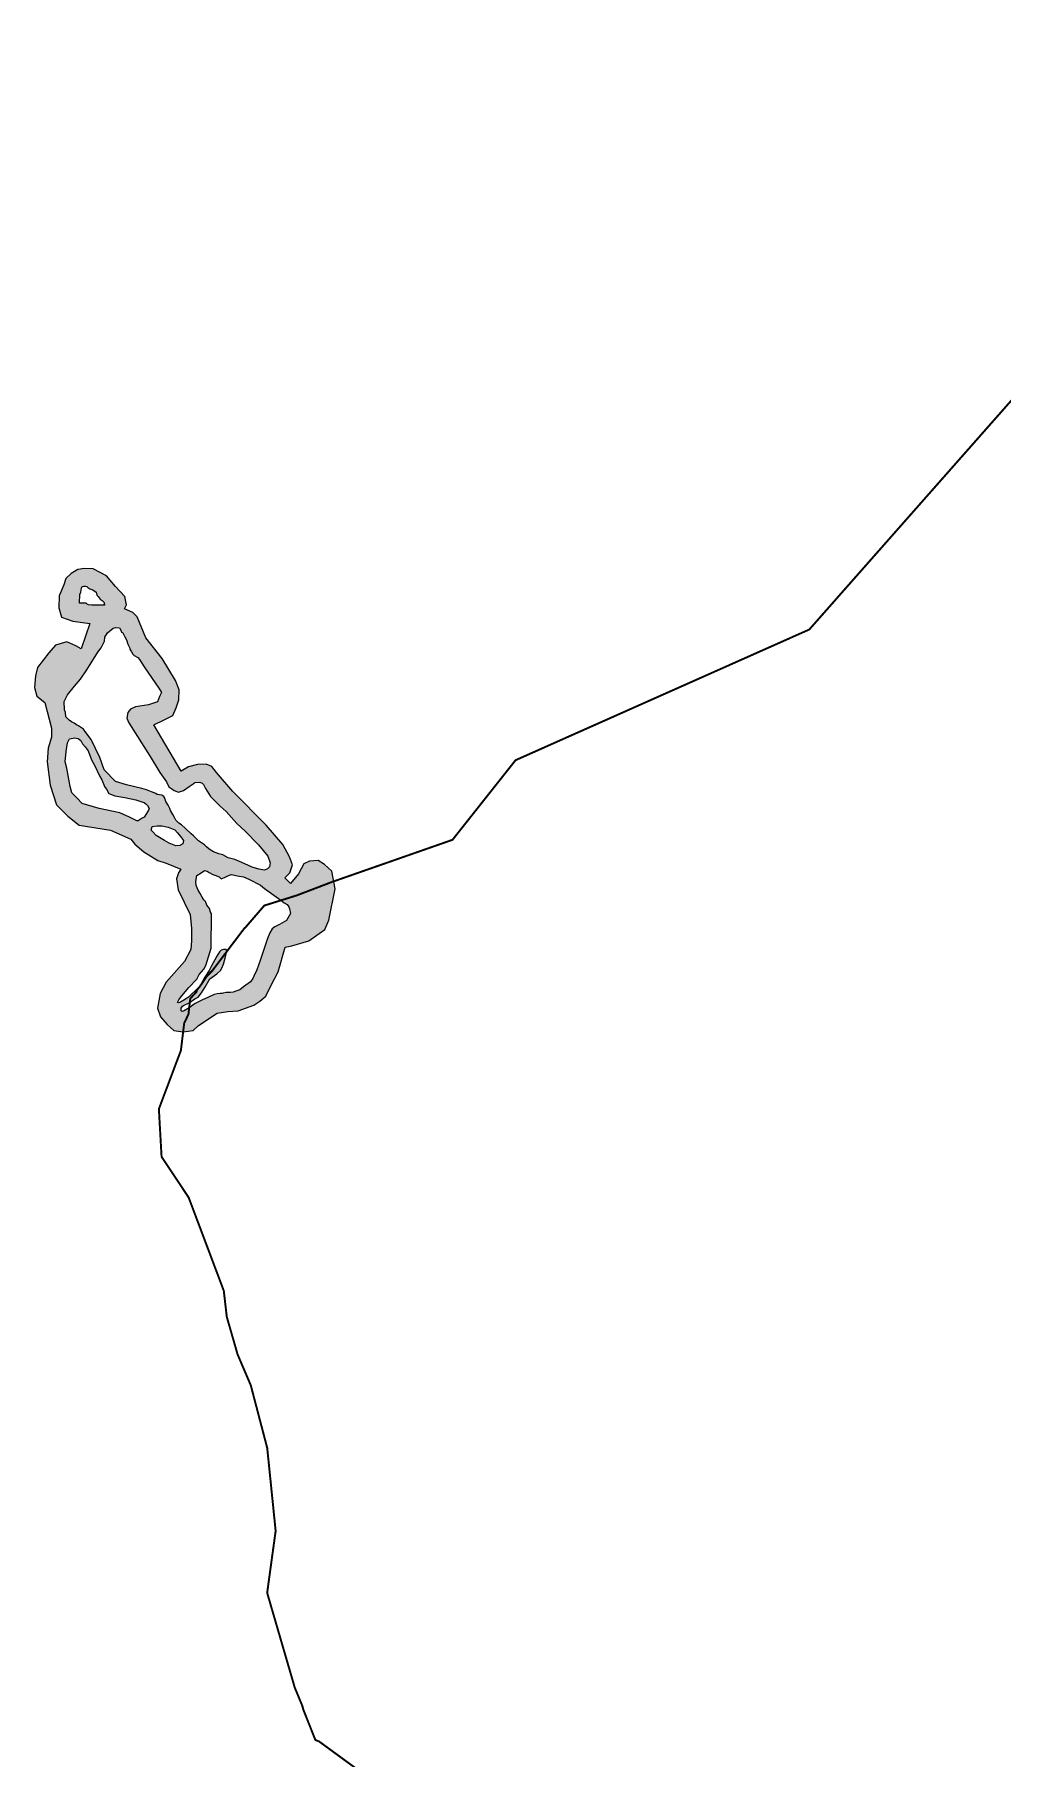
# Model space of a CAD drawing. Header units: metres. Extents: x 255476 to 378809, y 1739479 to 2227865.
# Drawn here: x 320783 to 323259, y 1827616 to 1832027 of the extents above; entities that cross this region are included whole.
import ezdxf

# ---------------------------------------------------------------- set-up
doc = ezdxf.new("R2010")
doc.units = ezdxf.units.M
doc.header["$MEASUREMENT"] = 0
doc.layers.add('COASTLINE', color=5, linetype='Continuous')
doc.layers.add('MANGROOVE BUFFER ZONE', color=120, linetype='Continuous')

msp = doc.modelspace()

# ---------------------------------------------------------------- hatches: boundary and pattern name
at = {"layer": 'MANGROOVE BUFFER ZONE'}
h = msp.add_hatch(dxfattribs=at)
h.set_pattern_fill('GRASS', color=256, scale=18)
h.paths.add_polyline_path([(321552, 1829841.6), (321542.9, 1829886.8), (321524.4, 1829903.2), (321508.3, 1829913.4), (321486.4, 1829912.1), (321472.1, 1829905.3), (321458.4, 1829879.8), (321437.4, 1829855.1), (321423.3, 1829869.7), (321436.1, 1829882.5), (321442.8, 1829902.8), (321435.1, 1829923.4), (321417.8, 1829954.3), (321375.4, 1830004.1), (321289.9, 1830089.9), (321248.5, 1830139.1), (321236.7, 1830154.2), (321221.5, 1830160.4), (321200.1, 1830159.3), (321176.4, 1830153.4), (321158.3, 1830142.1), (321088.3, 1830260.5), (321114.3, 1830273.2), (321136.3, 1830284.5), (321144.8, 1830304.2), (321152.1, 1830324.5), (321153, 1830349.9), (321143.6, 1830373.8), (321108.9, 1830430.7), (321067.3, 1830483), (321045.6, 1830536.8), (321034.5, 1830547.8), (321013, 1830557.1), (321018.4, 1830568), (321013.8, 1830588.9), (320990.2, 1830614.8), (320967.3, 1830641.7), (320932.9, 1830659.7), (320910.8, 1830660.4), (320893.2, 1830658), (320876.9, 1830647.7), (320863, 1830635.4), (320857.9, 1830618.8), (320846.1, 1830591), (320845.3, 1830560.5), (320852, 1830536), (320880.9, 1830525.7), (320924.5, 1830519.7), (320901.8, 1830455.4), (320888.1, 1830462.5), (320865.5, 1830473.1), (320836.7, 1830464.6), (320819.8, 1830445.2), (320790.5, 1830407.7), (320785, 1830385.9), (320782.7, 1830356.5), (320788.6, 1830334.3), (320808.8, 1830317.6), (320826.4, 1830252.6), (320826, 1830229.4), (320817.6, 1830201), (320815.1, 1830166.2), (320822.5, 1830106.8), (320838.6, 1830056.4), (320868.2, 1830027.3), (320896.8, 1830004), (320977.5, 1829991.4), (321028.8, 1829968.3), (321039.1, 1829955.3), (321062.6, 1829936), (321098.3, 1829913.5), (321119.6, 1829906.5), (321157.1, 1829891.7), (321151.2, 1829882.1), (321146.2, 1829866.7), (321150.1, 1829838.8), (321181.1, 1829775.6), (321184.4, 1829740.1), (321184.2, 1829708.1), (321183, 1829686), (321166.7, 1829655.3), (321119.8, 1829602.5), (321104.5, 1829573.6), (321097.4, 1829535.8), (321105.1, 1829513.4), (321122.2, 1829494.2), (321138.9, 1829478.8), (321163, 1829475.4), (321188.4, 1829478.5), (321202.3, 1829491.8), (321249.6, 1829522.8), (321277.4, 1829527.4), (321304.1, 1829528.9), (321344.2, 1829543.7), (321359, 1829554), (321374.1, 1829566.8), (321388.3, 1829594.6), (321405.9, 1829629.1), (321423.9, 1829692.3), (321441.2, 1829695.5), (321484.5, 1829708.3), (321525.2, 1829737), (321535.8, 1829761.4)])
h.paths.add_polyline_path([(321437.5, 1829778.5), (321433.8, 1829771.9), (321427.2, 1829760.5), (321409.2, 1829749.7), (321397.7, 1829744.3), (321390.9, 1829739), (321384.9, 1829728.7), (321378.5, 1829714.2), (321369.3, 1829685.8), (321360.1, 1829658), (321351.1, 1829634.3), (321343.5, 1829618), (321341.2, 1829612.2), (321335.5, 1829603.1), (321317.6, 1829590.6), (321307.9, 1829582.9), (321297.6, 1829579.4), (321291.2, 1829576.8), (321284.1, 1829575.6), (321273.1, 1829575.6), (321265.1, 1829574.4), (321263, 1829573.4), (321257.3, 1829573.3), (321250.3, 1829572.7), (321242.1, 1829570.7), (321226.2, 1829563.4), (321212.3, 1829557.1), (321202.3, 1829552.3), (321193.8, 1829547.7), (321178.1, 1829536.4), (321163.9, 1829528.5), (321160.7, 1829527), (321157.6, 1829529), (321157.8, 1829535.9), (321161.2, 1829541), (321164.3, 1829542.7), (321178.1, 1829549.7), (321192.7, 1829560), (321201.1, 1829564.4), (321210.1, 1829575.3), (321218.1, 1829588.9), (321230.9, 1829611), (321248.8, 1829623.7), (321258.5, 1829632.4), (321262.1, 1829638.2), (321266.6, 1829648.3), (321270.6, 1829663.5), (321275.1, 1829681.4), (321273.4, 1829685.6), (321266.4, 1829685.6), (321260, 1829684.1), (321256.3, 1829679.9), (321249.1, 1829669.2), (321234.8, 1829642.9), (321229.5, 1829632.3), (321218.7, 1829615.1), (321209.1, 1829597.9), (321203.8, 1829590.3), (321193.6, 1829580.3), (321184.7, 1829571.3), (321176.6, 1829563.8), (321168.7, 1829558.6), (321156.3, 1829551.2), (321150.7, 1829549.2), (321148.8, 1829550.6), (321151.6, 1829556.9), (321156.1, 1829563.4), (321172.5, 1829583), (321177.8, 1829588.6), (321197.8, 1829609.7), (321204.1, 1829622.3), (321215.8, 1829635.5), (321220.8, 1829644.7), (321234.5, 1829689.2), (321235.5, 1829777), (321233.1, 1829781.5), (321230.5, 1829790.5), (321223.4, 1829799.7), (321219.9, 1829809), (321215.8, 1829813.4), (321211.5, 1829820.1), (321206.2, 1829829.4), (321201.3, 1829838), (321196.6, 1829849.7), (321195.4, 1829859.4), (321197.1, 1829871.2), (321198.2, 1829875.4), (321209.4, 1829881.9), (321217.2, 1829887.7), (321224.6, 1829886.3), (321229.9, 1829883.2), (321238.9, 1829878.1), (321243.7, 1829876.2), (321255, 1829871.7), (321259.9, 1829866.7), (321264.4, 1829868.6), (321268.6, 1829870.4), (321275.4, 1829873.3), (321285.6, 1829877.6), (321306.3, 1829873.9), (321317.7, 1829871.8), (321330.6, 1829865.6), (321361, 1829850.9), (321371.1, 1829842), (321382.8, 1829833.8), (321413.2, 1829812.2), (321421, 1829805.3), (321428.9, 1829801.5), (321433, 1829795.4), (321434.6, 1829789.9)], flags=16)
h.paths.add_polyline_path([(321378.4, 1829892.6), (321371.4, 1829889), (321357, 1829891.8), (321339.9, 1829897), (321321, 1829905.1), (321306.8, 1829911.1), (321295.5, 1829915.9), (321278.3, 1829920.3), (321264.1, 1829928.2), (321254.6, 1829930.9), (321240.7, 1829936.1), (321229.7, 1829942.3), (321222.8, 1829948.8), (321217.7, 1829953.7), (321202.2, 1829964.3), (321194.7, 1829971.3), (321189.2, 1829976.5), (321183.1, 1829982.1), (321167.9, 1829996.2), (321158.7, 1830004.9), (321152.2, 1830009.3), (321147.7, 1830013.3), (321144.2, 1830017.1), (321140.7, 1830023.5), (321136.6, 1830031), (321130.5, 1830041.8), (321128.5, 1830046.3), (321124.6, 1830055.2), (321118.5, 1830065), (321116.2, 1830073), (321113.7, 1830077.2), (321108.2, 1830081.1), (321096.6, 1830082.9), (321093.2, 1830085.2), (321082, 1830089.3), (321068.9, 1830094.1), (321057.3, 1830097.6), (321017.8, 1830106.9), (320989.7, 1830115.4), (320961.3, 1830145.6), (320950.1, 1830176.8), (320928.1, 1830223), (320914.3, 1830241.1), (320907.7, 1830249.7), (320903.3, 1830252.8), (320894.9, 1830258), (320890.3, 1830260.8), (320884.2, 1830264.6), (320877.4, 1830268.8), (320871.3, 1830272.6), (320862.8, 1830281.2), (320861.8, 1830291.9), (320859.6, 1830299.3), (320859, 1830320.1), (320867.5, 1830337.6), (320885.1, 1830359.3), (320900.1, 1830377.7), (320916.5, 1830401.4), (320945.1, 1830446.8), (320953, 1830458), (320961.5, 1830474.6), (320962.9, 1830485.1), (320969.8, 1830496.2), (320984.2, 1830508), (320989.7, 1830509.8), (321000.2, 1830508.7), (321003.6, 1830503.3), (321005.6, 1830498.2), (321008.4, 1830496), (321013.6, 1830485.6), (321018.1, 1830478), (321021.1, 1830466.9), (321026.2, 1830456.9), (321026.9, 1830454.2), (321030.7, 1830447.4), (321034, 1830441.4), (321038, 1830438.2), (321046.8, 1830432.7), (321051.1, 1830427.9), (321063.3, 1830409.4), (321102.2, 1830351.7), (321107.9, 1830343.2), (321102.1, 1830333), (321097.8, 1830320), (321074, 1830312.1), (321041.5, 1830306.8), (321028, 1830300.5), (321021.1, 1830291.9), (321018.6, 1830277.4), (321023.7, 1830265.8), (321078.6, 1830179.6), (321103.7, 1830138.5), (321120.2, 1830114.8), (321126.5, 1830102.4), (321133.7, 1830096.9), (321140.2, 1830092.8), (321150.7, 1830088.6), (321163.6, 1830093.1), (321178.6, 1830102.7), (321188.7, 1830109.4), (321193, 1830113.4), (321205.3, 1830113.7), (321211.4, 1830111.8), (321214.8, 1830108.2), (321220.2, 1830097.9), (321233.3, 1830077.8), (321257.8, 1830053.1), (321273, 1830039.3), (321300.6, 1830008.6), (321321.8, 1829988.4), (321355.9, 1829954.1), (321379.6, 1829924.8), (321385.7, 1829908.1), (321383.8, 1829897.5)], flags=16)
h.paths.add_polyline_path([(321161.8, 1829956), (321154.6, 1829952.3), (321144.6, 1829951.6), (321127.2, 1829957.9), (321115.2, 1829965), (321094.3, 1829977.3), (321085.9, 1829986.3), (321081.1, 1829991.4), (321083.7, 1830000.4), (321096.9, 1830002.4), (321108.6, 1830002.5), (321124.7, 1829998.7), (321141.4, 1829991.9), (321148.2, 1829984.5), (321156.6, 1829975.3), (321163.6, 1829965.1)], flags=16)
h.paths.add_polyline_path([(321063.1, 1830024.5), (321058.5, 1830021.6), (321048.3, 1830015.3), (321044.3, 1830015.1), (321039.4, 1830017.5), (321025.9, 1830024.2), (321001, 1830035.7), (320948.5, 1830046.7), (320904.7, 1830059.6), (320890.8, 1830074.3), (320878.3, 1830086.6), (320874.1, 1830103.1), (320870.8, 1830121.5), (320865.8, 1830150.1), (320861.3, 1830166.4), (320863.4, 1830192.7), (320867.2, 1830215.1), (320871.9, 1830225.1), (320886.2, 1830227.4), (320894.5, 1830225.6), (320901.6, 1830220.4), (320905.3, 1830212.1), (320912.7, 1830204.5), (320919.8, 1830193.9), (320928.3, 1830171.6), (320936.9, 1830156), (320948.6, 1830130.6), (320955.3, 1830119.8), (320962.7, 1830101.3), (320968, 1830095.3), (320969.8, 1830091), (320972.9, 1830085.3), (320976.9, 1830083.1), (320988.4, 1830078.8), (321014.2, 1830074.6), (321041.8, 1830068.8), (321062.1, 1830061.9), (321064.1, 1830061.3), (321067.4, 1830058.4), (321069.1, 1830057), (321071.6, 1830054), (321075.8, 1830047.1), (321074.3, 1830042.8), (321068.9, 1830034)], flags=16)
h.paths.add_polyline_path([(320961.4, 1830567.3), (320958, 1830566.7), (320929.3, 1830566.9), (320920.7, 1830567.8), (320917.4, 1830569.6), (320914.7, 1830571.6), (320903.1, 1830572), (320897.8, 1830572.2), (320898.3, 1830594.4), (320901.3, 1830600.3), (320903, 1830610), (320905.1, 1830614.3), (320908.9, 1830615.8), (320913.5, 1830615.4), (320916.4, 1830614.6), (320919.2, 1830612.5), (320924.2, 1830609), (320932.3, 1830605.7), (320940.7, 1830600), (320942.3, 1830592.6), (320945.2, 1830589.2), (320951.1, 1830582.5), (320956.2, 1830578.5), (320960.8, 1830574.1), (320961, 1830571.1), (320961.6, 1830568.9)], flags=16)

# ---------------------------------------------------------------- linework, layer by layer
at = {"layer": 'COASTLINE', "color": 1, "flags": 128}
msp.add_lwpolyline([(324105.1, 1832024.4, 5, 5, 0), (322764.6, 1830504.6, 5, 5, 0), (322013.3, 1830170.3, 5, 5, 0), (321852, 1829966.6, 5, 5, 0), (321542.7, 1829858.4, 5, 5, 0), (321453.6, 1829824.4, 5, 5, 0), (321370.6, 1829798.4, 5, 5, 0), (321322.7, 1829742.9, 5, 5, 0), (321320.2, 1829740.9, 5, 5, 0), (321318.1, 1829738.2, 5, 5, 0), (321311.3, 1829729.3, 5, 5, 0), (321300.6, 1829715.1, 5, 5, 0), (321292.1, 1829703.9, 5, 5, 0), (321237.9, 1829632.2, 5, 5, 0), (321222.8, 1829616.6, 5, 5, 0), (321205.6, 1829591.1, 5, 5, 0), (321199, 1829583.6, 5, 5, 0), (321196.7, 1829577.3, 5, 5, 0), (321181.2, 1829560.6, 5, 5, 0), (321176.5, 1829520, 5, 5, 0), (321165.7, 1829497.8, 5, 5, 0), (321157.2, 1829427.6, 5, 5, 0), (321100.9, 1829278, 5, 5, 0), (321107.8, 1829155.7, 5, 5, 0), (321177.1, 1829051.5, 5, 5, 0), (321266.9, 1828813.1, 5, 5, 0), (321274.6, 1828746.3, 5, 5, 0), (321302.1, 1828650.4, 5, 5, 0), (321336, 1828571, 5, 5, 0), (321378, 1828410.8, 5, 5, 0), (321399.6, 1828198.5, 5, 5, 0), (321381, 1828062.9, 5, 5, 0), (321377.9, 1828040, 5, 5, 0), (321448.5, 1827797.6, 5, 5, 0), (321467.8, 1827751.1, 5, 5, 0), (321470.3, 1827741.5, 5, 5, 0), (321501.2, 1827663.8, 5, 5, 0), (321511, 1827659.7, 5, 5, 0), (321730.4, 1827499.4, 5, 5, 0)], format="xyseb", dxfattribs=at)
at = {"layer": 'MANGROOVE BUFFER ZONE'}
for points in [[(321374.1, 1829566.8), (321388.3, 1829594.6), (321405.9, 1829629.1), (321423.9, 1829692.3), (321441.2, 1829695.5), (321484.5, 1829708.3), (321525.2, 1829737), (321535.8, 1829761.4), (321552, 1829841.6), (321542.9, 1829886.8), (321524.4, 1829903.2), (321508.3, 1829913.4), (321486.4, 1829912.1), (321472.1, 1829905.3), (321458.4, 1829879.8), (321437.4, 1829855.1), (321423.3, 1829869.7), (321436.1, 1829882.5), (321442.8, 1829902.8), (321435.1, 1829923.4), (321417.8, 1829954.3), (321375.4, 1830004.1), (321289.9, 1830089.9), (321248.5, 1830139.1), (321236.7, 1830154.2), (321221.5, 1830160.4), (321200.1, 1830159.3), (321176.4, 1830153.4), (321158.3, 1830142.1), (321088.3, 1830260.5), (321114.3, 1830273.2), (321136.3, 1830284.5), (321144.8, 1830304.2), (321152.1, 1830324.5), (321153, 1830349.9), (321143.6, 1830373.8), (321108.9, 1830430.7), (321067.3, 1830483), (321045.6, 1830536.8), (321034.5, 1830547.8), (321013, 1830557.1), (321018.4, 1830568), (321013.8, 1830588.9), (320990.2, 1830614.8), (320967.3, 1830641.7), (320932.9, 1830659.7), (320910.8, 1830660.4), (320893.2, 1830658), (320876.9, 1830647.7), (320863, 1830635.4), (320857.9, 1830618.8), (320846.1, 1830591), (320845.3, 1830560.5), (320852, 1830536), (320880.9, 1830525.7), (320924.5, 1830519.7), (320901.8, 1830455.4), (320888.1, 1830462.5), (320865.5, 1830473.1), (320836.7, 1830464.6), (320819.8, 1830445.2), (320790.5, 1830407.7), (320785, 1830385.9), (320782.7, 1830356.5), (320788.6, 1830334.3), (320808.8, 1830317.6), (320826.4, 1830252.6), (320826, 1830229.4), (320817.6, 1830201), (320815.1, 1830166.2), (320822.5, 1830106.8), (320838.6, 1830056.4), (320868.2, 1830027.3), (320896.8, 1830004), (320977.5, 1829991.4), (321028.8, 1829968.3), (321039.1, 1829955.3), (321062.6, 1829936), (321098.3, 1829913.5), (321119.6, 1829906.5), (321157.1, 1829891.7), (321151.2, 1829882.1), (321146.2, 1829866.7), (321150.1, 1829838.8), (321181.1, 1829775.6), (321184.4, 1829740.1), (321184.2, 1829708.1), (321183, 1829686), (321166.7, 1829655.3), (321119.8, 1829602.5), (321104.5, 1829573.6), (321097.4, 1829535.8), (321105.1, 1829513.4), (321122.2, 1829494.2), (321138.9, 1829478.8), (321163, 1829475.4), (321188.4, 1829478.5), (321202.3, 1829491.8), (321249.6, 1829522.8), (321277.4, 1829527.4), (321304.1, 1829528.9), (321344.2, 1829543.7), (321359, 1829554)], [(320961.4, 1830567.3), (320958, 1830566.7), (320929.3, 1830566.9), (320920.7, 1830567.8), (320917.4, 1830569.6), (320914.7, 1830571.6), (320903.1, 1830572), (320897.8, 1830572.2), (320898.3, 1830594.4), (320901.3, 1830600.3), (320903, 1830610), (320905.1, 1830614.3), (320908.9, 1830615.8), (320913.5, 1830615.4), (320916.4, 1830614.6), (320919.2, 1830612.5), (320924.2, 1830609), (320932.3, 1830605.7), (320940.7, 1830600), (320942.3, 1830592.6), (320945.2, 1830589.2), (320951.1, 1830582.5), (320956.2, 1830578.5), (320960.8, 1830574.1), (320961, 1830571.1), (320961.6, 1830568.9)], [(321357, 1829891.8), (321339.9, 1829897), (321321, 1829905.1), (321306.8, 1829911.1), (321295.5, 1829915.9), (321278.3, 1829920.3), (321264.1, 1829928.2), (321254.6, 1829930.9), (321240.7, 1829936.1), (321229.7, 1829942.3), (321222.8, 1829948.8), (321217.7, 1829953.7), (321202.2, 1829964.3), (321194.7, 1829971.3), (321189.2, 1829976.5), (321183.1, 1829982.1), (321167.9, 1829996.2), (321158.7, 1830004.9), (321152.2, 1830009.3), (321147.7, 1830013.3), (321144.2, 1830017.1), (321140.7, 1830023.5), (321136.6, 1830031), (321130.5, 1830041.8), (321128.5, 1830046.3), (321124.6, 1830055.2), (321118.5, 1830065), (321116.2, 1830073), (321113.7, 1830077.2), (321108.2, 1830081.1), (321096.6, 1830082.9), (321093.2, 1830085.2), (321082, 1830089.3), (321068.9, 1830094.1), (321057.3, 1830097.6), (321017.8, 1830106.9), (320989.7, 1830115.4), (320961.3, 1830145.6), (320950.1, 1830176.8), (320928.1, 1830223), (320914.3, 1830241.1), (320907.7, 1830249.7), (320903.3, 1830252.8), (320894.9, 1830258), (320890.3, 1830260.8), (320884.2, 1830264.6), (320877.4, 1830268.8), (320871.3, 1830272.6), (320862.8, 1830281.2), (320861.8, 1830291.9), (320859.6, 1830299.3), (320859, 1830320.1), (320867.5, 1830337.6), (320885.1, 1830359.3), (320900.1, 1830377.7), (320916.5, 1830401.4), (320945.1, 1830446.8), (320953, 1830458), (320961.5, 1830474.6), (320962.9, 1830485.1), (320969.8, 1830496.2), (320984.2, 1830508), (320989.7, 1830509.8), (321000.2, 1830508.7), (321003.6, 1830503.3), (321005.6, 1830498.2), (321008.4, 1830496), (321013.6, 1830485.6), (321018.1, 1830478), (321021.1, 1830466.9), (321026.2, 1830456.9), (321026.9, 1830454.2), (321030.7, 1830447.4), (321034, 1830441.4), (321038, 1830438.2), (321046.8, 1830432.7), (321051.1, 1830427.9), (321063.3, 1830409.4), (321102.2, 1830351.7), (321107.9, 1830343.2), (321102.1, 1830333), (321097.8, 1830320), (321074, 1830312.1), (321041.5, 1830306.8), (321028, 1830300.5), (321021.1, 1830291.9), (321018.6, 1830277.4), (321023.7, 1830265.8), (321078.6, 1830179.6), (321103.7, 1830138.5), (321120.2, 1830114.8), (321126.5, 1830102.4), (321133.7, 1830096.9), (321140.2, 1830092.8), (321150.7, 1830088.6), (321163.6, 1830093.1), (321178.6, 1830102.7), (321188.7, 1830109.4), (321193, 1830113.4), (321205.3, 1830113.7), (321211.4, 1830111.8), (321214.8, 1830108.2), (321220.2, 1830097.9), (321233.3, 1830077.8), (321257.8, 1830053.1), (321273, 1830039.3), (321300.6, 1830008.6), (321321.8, 1829988.4), (321355.9, 1829954.1), (321379.6, 1829924.8), (321385.7, 1829908.1), (321383.8, 1829897.5), (321378.4, 1829892.6), (321371.4, 1829889)], [(321048.3, 1830015.3), (321044.3, 1830015.1), (321039.4, 1830017.5), (321025.9, 1830024.2), (321001, 1830035.7), (320948.5, 1830046.7), (320904.7, 1830059.6), (320890.8, 1830074.3), (320878.3, 1830086.6), (320874.1, 1830103.1), (320870.8, 1830121.5), (320865.8, 1830150.1), (320861.3, 1830166.4), (320863.4, 1830192.7), (320867.2, 1830215.1), (320871.9, 1830225.1), (320886.2, 1830227.4), (320894.5, 1830225.6), (320901.6, 1830220.4), (320905.3, 1830212.1), (320912.7, 1830204.5), (320919.8, 1830193.9), (320928.3, 1830171.6), (320936.9, 1830156), (320948.6, 1830130.6), (320955.3, 1830119.8), (320962.7, 1830101.3), (320968, 1830095.3), (320969.8, 1830091), (320972.9, 1830085.3), (320976.9, 1830083.1), (320988.4, 1830078.8), (321014.2, 1830074.6), (321041.8, 1830068.8), (321062.1, 1830061.9), (321064.1, 1830061.3), (321067.4, 1830058.4), (321069.1, 1830057), (321071.6, 1830054), (321075.8, 1830047.1), (321074.3, 1830042.8), (321068.9, 1830034), (321063.1, 1830024.5), (321058.5, 1830021.6)], [(321154.6, 1829952.3), (321144.6, 1829951.6), (321127.2, 1829957.9), (321115.2, 1829965), (321094.3, 1829977.3), (321085.9, 1829986.3), (321081.1, 1829991.4), (321083.7, 1830000.4), (321096.9, 1830002.4), (321108.6, 1830002.5), (321124.7, 1829998.7), (321141.4, 1829991.9), (321148.2, 1829984.5), (321156.6, 1829975.3), (321163.6, 1829965.1), (321161.8, 1829956)], [(321284.1, 1829575.6), (321273.1, 1829575.6), (321265.1, 1829574.4), (321263, 1829573.4), (321257.3, 1829573.3), (321250.3, 1829572.7), (321242.1, 1829570.7), (321226.2, 1829563.4), (321212.3, 1829557.1), (321202.3, 1829552.3), (321193.8, 1829547.7), (321178.1, 1829536.4), (321163.9, 1829528.5), (321160.7, 1829527), (321157.6, 1829529), (321157.8, 1829535.9), (321161.2, 1829541), (321164.3, 1829542.7), (321178.1, 1829549.7), (321192.7, 1829560), (321201.1, 1829564.4), (321210.1, 1829575.3), (321218.1, 1829588.9), (321230.9, 1829611), (321248.8, 1829623.7), (321258.5, 1829632.4), (321262.1, 1829638.2), (321266.6, 1829648.3), (321270.6, 1829663.5), (321275.1, 1829681.4), (321273.4, 1829685.6), (321266.4, 1829685.6), (321260, 1829684.1), (321256.3, 1829679.9), (321249.1, 1829669.2), (321234.8, 1829642.9), (321229.5, 1829632.3), (321218.7, 1829615.1), (321209.1, 1829597.9), (321203.8, 1829590.3), (321193.6, 1829580.3), (321184.7, 1829571.3), (321176.6, 1829563.8), (321168.7, 1829558.6), (321156.3, 1829551.2), (321150.7, 1829549.2), (321148.8, 1829550.6), (321151.6, 1829556.9), (321156.1, 1829563.4), (321172.5, 1829583), (321177.8, 1829588.6), (321197.8, 1829609.7), (321204.1, 1829622.3), (321215.8, 1829635.5), (321220.8, 1829644.7), (321234.5, 1829689.2), (321235.5, 1829777), (321233.1, 1829781.5), (321230.5, 1829790.5), (321223.4, 1829799.7), (321219.9, 1829809), (321215.8, 1829813.4), (321211.5, 1829820.1), (321206.2, 1829829.4), (321201.3, 1829838), (321196.6, 1829849.7), (321195.4, 1829859.4), (321197.1, 1829871.2), (321198.2, 1829875.4), (321209.4, 1829881.9), (321217.2, 1829887.7), (321224.6, 1829886.3), (321229.9, 1829883.2), (321238.9, 1829878.1), (321243.7, 1829876.2), (321255, 1829871.7), (321259.9, 1829866.7), (321264.4, 1829868.6), (321268.6, 1829870.4), (321275.4, 1829873.3), (321285.6, 1829877.6), (321306.3, 1829873.9), (321317.7, 1829871.8), (321330.6, 1829865.6), (321361, 1829850.9), (321371.1, 1829842), (321382.8, 1829833.8), (321413.2, 1829812.2), (321421, 1829805.3), (321428.9, 1829801.5), (321433, 1829795.4), (321434.6, 1829789.9), (321437.5, 1829778.5), (321433.8, 1829771.9), (321427.2, 1829760.5), (321409.2, 1829749.7), (321397.7, 1829744.3), (321390.9, 1829739), (321384.9, 1829728.7), (321378.5, 1829714.2), (321369.3, 1829685.8), (321360.1, 1829658), (321351.1, 1829634.3), (321343.5, 1829618), (321341.2, 1829612.2), (321335.5, 1829603.1), (321317.6, 1829590.6), (321307.9, 1829582.9), (321297.6, 1829579.4), (321291.2, 1829576.8)]]:
    msp.add_lwpolyline(points, close=True, dxfattribs=at)

doc.saveas('drawing.dxf')
